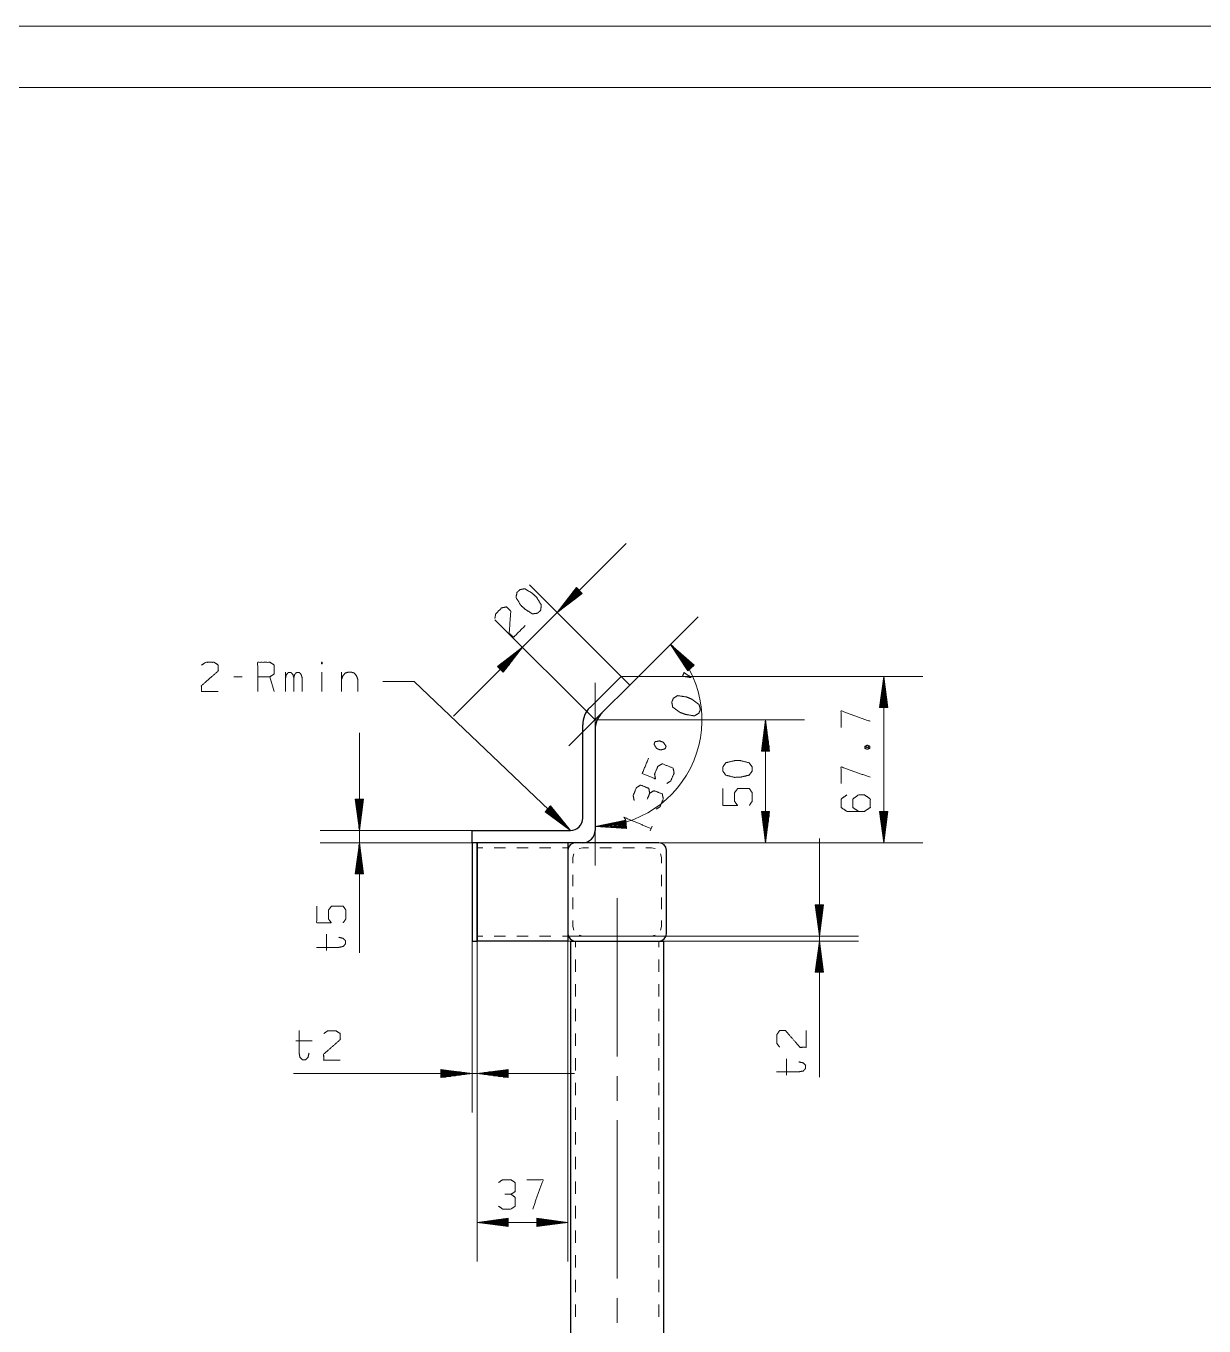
# Model space of a CAD drawing. Header units: millimetres. Extents: x 2210 to 79821, y -19430 to 2344.
# Drawn here: x 6906.3 to 7002.1, y 1684.1 to 1789.8 of the extents above; entities that cross this region are included whole.
import ezdxf

# ---------------------------------------------------------------- set-up
doc = ezdxf.new("R2010")
doc.units = ezdxf.units.MM
doc.layers.add('101', color=7, linetype='Continuous', true_color=0xffffff)

msp = doc.modelspace()

# ---------------------------------------------------------------- linework, layer by layer
at = {"layer": '101', "color": 133, "linetype": 'Continuous', "lineweight": 18}
for p, q in [((7097.92, 1789.82), (6677.92, 1789.82)), ((7092.92, 1784.82), (6702.92, 1784.82))]:
    msp.add_line(p, q, dxfattribs=at)
at = {"layer": '101', "color": 22, "linetype": 'Continuous', "lineweight": 18}
for p, q in [((6941.06, 1733.66), (6955.11, 1747.71)), ((6954.69, 1736.91), (6947.25, 1744.35)), ((6951.06, 1744.13), (6949.5, 1742.1)), ((6951.06, 1744.13), (6951.04, 1744.11)), ((6951.06, 1744.13), (6951.04, 1744.11)), ((6951.53, 1743.66), (6951.06, 1744.13)), ((6949.5, 1742.1), (6951.53, 1743.66)), ((6951.28, 1743.92), (6949.62, 1742.26)), ((6951.31, 1743.88), (6949.65, 1742.22)), ((6951.24, 1743.95), (6949.85, 1742.56)), ((6951.35, 1743.84), (6949.96, 1742.46)), ((6951.21, 1743.99), (6950.09, 1742.87)), ((6951.38, 1743.81), (6950.27, 1742.69)), ((6951.17, 1744.02), (6950.33, 1743.18)), ((6951.13, 1744.06), (6950.57, 1743.49)), ((6951.42, 1743.77), (6950.58, 1742.93)), ((6951.1, 1744.1), (6950.8, 1743.8)), ((6951.46, 1743.74), (6950.89, 1743.17)), ((6951.49, 1743.7), (6951.2, 1743.4)), ((6951.53, 1743.66), (6951.51, 1743.64)), ((6951.53, 1743.66), (6951.51, 1743.64)), ((6952.57, 1733.37), (6944.43, 1741.52)), ((6955.4, 1736.2), (6960.96, 1741.76)), ((6946.67, 1739.27), (6944.64, 1737.71)), ((6944.82, 1737.53), (6946.21, 1738.92)), ((6944.86, 1737.5), (6946.52, 1739.15)), ((6944.89, 1737.46), (6946.55, 1739.12)), ((6945.11, 1737.24), (6946.67, 1739.27)), ((6958.71, 1739.51), (6960.12, 1737.37)), ((6960.63, 1737.81), (6958.71, 1739.51)), ((6960.35, 1737.58), (6958.82, 1739.35)), ((6960.39, 1737.61), (6958.86, 1739.39)), ((6960.32, 1737.54), (6959.03, 1739.03)), ((6960.43, 1737.64), (6959.15, 1739.13)), ((6960.47, 1737.68), (6959.44, 1738.87)), ((6944.68, 1737.67), (6944.97, 1737.97)), ((6944.71, 1737.64), (6945.28, 1738.21)), ((6944.75, 1737.6), (6945.59, 1738.44)), ((6944.78, 1737.57), (6945.9, 1738.68)), ((6944.93, 1737.42), (6946.32, 1738.81)), ((6944.96, 1737.39), (6946.08, 1738.5)), ((6945, 1737.35), (6945.84, 1738.19)), ((6945.04, 1737.32), (6945.6, 1737.88)), ((6960.28, 1737.51), (6959.25, 1738.7)), ((6960.24, 1737.48), (6959.46, 1738.38)), ((6960.2, 1737.44), (6959.67, 1738.05)), ((6960.51, 1737.71), (6959.73, 1738.61)), ((6960.55, 1737.74), (6960.02, 1738.35)), ((6960.12, 1737.37), (6960.63, 1737.81)), ((6960.58, 1737.78), (6960.31, 1738.09)), ((6960.62, 1737.81), (6960.6, 1737.83)), ((6960.62, 1737.81), (6960.6, 1737.83)), ((6944.64, 1737.71), (6944.66, 1737.73)), ((6944.64, 1737.71), (6944.66, 1737.73)), ((6944.64, 1737.71), (6945.11, 1737.24)), ((6945.07, 1737.28), (6945.37, 1737.58)), ((6945.11, 1737.24), (6945.13, 1737.27)), ((6945.11, 1737.24), (6945.13, 1737.27)), ((6954.69, 1736.91), (6979.23, 1736.91)), ((6960.16, 1737.41), (6959.89, 1737.73)), ((6960.12, 1737.38), (6960.1, 1737.4)), ((6960.12, 1737.38), (6960.1, 1737.4)), ((6976.05, 1736.91), (6975.72, 1734.37)), ((6976.03, 1734.37), (6976.03, 1736.72)), ((6976.05, 1723.37), (6976.05, 1736.91)), ((6976.38, 1734.37), (6976.05, 1736.91)), ((6976.08, 1734.37), (6976.08, 1736.72)), ((6935.32, 1736.49), (6937.86, 1736.49)), ((6937.86, 1736.49), (6950.57, 1724.37)), ((6975.92, 1734.37), (6975.92, 1735.94)), ((6975.97, 1734.37), (6975.97, 1736.33)), ((6976.13, 1734.37), (6976.13, 1736.33)), ((6976.18, 1734.37), (6976.18, 1735.94)), ((6975.77, 1734.37), (6975.77, 1734.79)), ((6975.82, 1734.37), (6975.82, 1735.17)), ((6975.87, 1734.37), (6975.87, 1735.56)), ((6976.23, 1734.37), (6976.23, 1735.56)), ((6976.28, 1734.37), (6976.28, 1735.17)), ((6976.33, 1734.37), (6976.33, 1734.79)), ((6975.72, 1734.37), (6975.72, 1734.4)), ((6975.72, 1734.37), (6975.72, 1734.4)), ((6975.72, 1734.37), (6976.38, 1734.37)), ((6976.38, 1734.37), (6976.38, 1734.4)), ((6976.38, 1734.37), (6976.38, 1734.4)), ((6952.57, 1733.37), (6969.61, 1733.37)), ((6966.44, 1733.37), (6966.1, 1730.83)), ((6966.36, 1730.83), (6966.36, 1732.79)), ((6966.41, 1730.83), (6966.41, 1733.18)), ((6966.77, 1730.83), (6966.44, 1733.37)), ((6966.44, 1723.37), (6966.44, 1733.37)), ((6966.46, 1730.83), (6966.46, 1733.18)), ((6966.52, 1730.83), (6966.52, 1732.79)), ((6933.4, 1714.42), (6933.4, 1732.31)), ((6966.21, 1730.83), (6966.21, 1731.64)), ((6966.26, 1730.83), (6966.26, 1732.02)), ((6966.31, 1730.83), (6966.31, 1732.41)), ((6966.57, 1730.83), (6966.57, 1732.41)), ((6966.62, 1730.83), (6966.62, 1732.02)), ((6966.67, 1730.83), (6966.67, 1731.64)), ((6966.1, 1730.83), (6966.77, 1730.83)), ((6966.11, 1730.83), (6966.11, 1730.87)), ((6966.11, 1730.83), (6966.11, 1730.87)), ((6966.16, 1730.83), (6966.16, 1731.25)), ((6966.72, 1730.83), (6966.72, 1731.25)), ((6966.77, 1730.83), (6966.77, 1730.87)), ((6966.77, 1730.83), (6966.77, 1730.87)), ((6933.06, 1726.91), (6933.4, 1724.37)), ((6933.73, 1726.91), (6933.06, 1726.91)), ((6933.07, 1726.91), (6933.07, 1726.88)), ((6933.07, 1726.91), (6933.07, 1726.88)), ((6933.12, 1726.91), (6933.12, 1726.5)), ((6933.17, 1726.91), (6933.17, 1726.11)), ((6933.22, 1726.91), (6933.22, 1725.72)), ((6933.27, 1726.91), (6933.27, 1725.34)), ((6933.32, 1726.91), (6933.32, 1724.95)), ((6933.37, 1726.91), (6933.37, 1724.57)), ((6933.4, 1724.37), (6933.73, 1726.91)), ((6933.42, 1726.91), (6933.42, 1724.57)), ((6933.47, 1726.91), (6933.47, 1724.95)), ((6933.52, 1726.91), (6933.52, 1725.34)), ((6933.58, 1726.91), (6933.58, 1725.72)), ((6933.63, 1726.91), (6933.63, 1726.11)), ((6933.68, 1726.91), (6933.68, 1726.5)), ((6933.73, 1726.91), (6933.73, 1726.88)), ((6933.73, 1726.91), (6933.73, 1726.88)), ((6948.96, 1726.37), (6948.5, 1725.88)), ((6948.75, 1726.14), (6950.45, 1724.52)), ((6948.78, 1726.18), (6950.2, 1724.83)), ((6948.82, 1726.22), (6949.96, 1725.13)), ((6948.86, 1726.26), (6949.72, 1725.43)), ((6948.89, 1726.29), (6949.47, 1725.74)), ((6948.93, 1726.33), (6949.23, 1726.04)), ((6948.96, 1726.37), (6948.98, 1726.34)), ((6948.96, 1726.37), (6948.98, 1726.34)), ((6950.57, 1724.37), (6948.96, 1726.37)), ((6948.5, 1725.89), (6948.53, 1725.87)), ((6948.5, 1725.89), (6948.53, 1725.87)), ((6948.5, 1725.88), (6950.57, 1724.37)), ((6948.54, 1725.92), (6948.84, 1725.64)), ((6948.57, 1725.96), (6949.16, 1725.41)), ((6948.61, 1726), (6949.47, 1725.18)), ((6948.64, 1726.03), (6949.78, 1724.95)), ((6948.68, 1726.07), (6950.1, 1724.72)), ((6948.71, 1726.11), (6950.41, 1724.49)), ((6955.08, 1725.21), (6952.57, 1724.69)), ((6955.09, 1725.1), (6954.29, 1725.04)), ((6955.08, 1725.15), (6954.67, 1725.12)), ((6955.08, 1725.2), (6955.05, 1725.2)), ((6955.08, 1725.2), (6955.05, 1725.2)), ((6955.13, 1724.54), (6955.08, 1725.21)), ((6966.77, 1725.91), (6966.1, 1725.91)), ((6966.1, 1725.91), (6966.44, 1723.37)), ((6966.11, 1725.91), (6966.11, 1725.88)), ((6966.11, 1725.91), (6966.11, 1725.88)), ((6966.16, 1725.91), (6966.16, 1725.5)), ((6966.21, 1725.91), (6966.21, 1725.11)), ((6966.26, 1725.91), (6966.26, 1724.72)), ((6966.31, 1725.91), (6966.31, 1724.34)), ((6966.36, 1725.91), (6966.36, 1723.95)), ((6966.41, 1725.91), (6966.41, 1723.57)), ((6966.44, 1723.37), (6966.77, 1725.91)), ((6966.46, 1725.91), (6966.46, 1723.57)), ((6966.52, 1725.91), (6966.52, 1723.95)), ((6966.57, 1725.91), (6966.57, 1724.34)), ((6966.62, 1725.91), (6966.62, 1724.72)), ((6966.67, 1725.91), (6966.67, 1725.11)), ((6966.72, 1725.91), (6966.72, 1725.5)), ((6966.77, 1725.91), (6966.77, 1725.88)), ((6966.77, 1725.91), (6966.77, 1725.88)), ((6975.72, 1725.91), (6975.72, 1725.88)), ((6975.72, 1725.91), (6976.05, 1723.37)), ((6975.72, 1725.91), (6975.72, 1725.88)), ((6976.38, 1725.91), (6975.72, 1725.91)), ((6975.77, 1725.91), (6975.77, 1725.5)), ((6975.82, 1725.91), (6975.82, 1725.11)), ((6975.87, 1725.91), (6975.87, 1724.72)), ((6975.92, 1725.91), (6975.92, 1724.34)), ((6975.97, 1725.91), (6975.97, 1723.95)), ((6976.03, 1725.91), (6976.03, 1723.57)), ((6976.05, 1723.37), (6976.38, 1725.91)), ((6976.08, 1725.91), (6976.08, 1723.57)), ((6976.13, 1725.91), (6976.13, 1723.95)), ((6976.18, 1725.91), (6976.18, 1724.34)), ((6976.23, 1725.91), (6976.23, 1724.72)), ((6976.28, 1725.91), (6976.28, 1725.11)), ((6976.33, 1725.91), (6976.33, 1725.5)), ((6976.38, 1725.91), (6976.38, 1725.88)), ((6976.38, 1725.91), (6976.38, 1725.88)), ((6942.57, 1724.37), (6930.22, 1724.37)), ((6952.57, 1724.69), (6955.13, 1724.54)), ((6952.57, 1724.37), (6952.57, 1721.51)), ((6955.1, 1724.9), (6952.76, 1724.73)), ((6955.11, 1724.85), (6952.76, 1724.68)), ((6955.1, 1724.95), (6953.14, 1724.81)), ((6955.11, 1724.8), (6953.15, 1724.65)), ((6955.09, 1725), (6953.52, 1724.88)), ((6955.11, 1724.75), (6953.54, 1724.63)), ((6955.09, 1725.05), (6953.9, 1724.96)), ((6955.12, 1724.7), (6953.93, 1724.61)), ((6955.12, 1724.64), (6954.32, 1724.59)), ((6955.12, 1724.59), (6954.71, 1724.56)), ((6955.13, 1724.54), (6955.1, 1724.54)), ((6955.13, 1724.54), (6955.1, 1724.54)), ((6942.57, 1723.37), (6930.22, 1723.37)), ((6933.4, 1723.37), (6933.06, 1720.83)), ((6933.37, 1720.83), (6933.37, 1723.18)), ((6933.73, 1720.83), (6933.4, 1723.37)), ((6933.42, 1720.83), (6933.42, 1723.18)), ((6942.57, 1723.37), (6979.23, 1723.37)), ((6951.57, 1723.37), (6969.61, 1723.37)), ((6970.82, 1704.29), (6970.82, 1723.71)), ((6933.22, 1720.83), (6933.22, 1722.02)), ((6933.27, 1720.83), (6933.27, 1722.41)), ((6933.32, 1720.83), (6933.32, 1722.79)), ((6933.47, 1720.83), (6933.47, 1722.79)), ((6933.52, 1720.83), (6933.52, 1722.41)), ((6933.58, 1720.83), (6933.58, 1722.02)), ((6933.07, 1720.83), (6933.07, 1720.87)), ((6933.07, 1720.83), (6933.07, 1720.87)), ((6933.12, 1720.83), (6933.12, 1721.25)), ((6933.17, 1720.83), (6933.17, 1721.64)), ((6933.63, 1720.83), (6933.63, 1721.64)), ((6933.68, 1720.83), (6933.68, 1721.25)), ((6933.73, 1720.83), (6933.73, 1720.87)), ((6933.73, 1720.83), (6933.73, 1720.87)), ((6933.06, 1720.83), (6933.73, 1720.83)), ((6971.15, 1718.31), (6970.48, 1718.31)), ((6970.48, 1718.31), (6970.82, 1715.77)), ((6970.49, 1718.31), (6970.49, 1718.28)), ((6970.49, 1718.31), (6970.49, 1718.28)), ((6970.54, 1718.31), (6970.54, 1717.9)), ((6970.59, 1718.31), (6970.59, 1717.51)), ((6970.64, 1718.31), (6970.64, 1717.12)), ((6970.69, 1718.31), (6970.69, 1716.74)), ((6970.74, 1718.31), (6970.74, 1716.35)), ((6970.79, 1718.31), (6970.79, 1715.97)), ((6970.82, 1715.77), (6971.15, 1718.31)), ((6970.84, 1718.31), (6970.84, 1715.97)), ((6970.89, 1718.31), (6970.89, 1716.35)), ((6970.94, 1718.31), (6970.94, 1716.74)), ((6971, 1718.31), (6971, 1717.12)), ((6971.05, 1718.31), (6971.05, 1717.51)), ((6971.1, 1718.31), (6971.1, 1717.9)), ((6971.15, 1718.31), (6971.15, 1718.28)), ((6971.15, 1718.31), (6971.15, 1718.28)), ((6942.57, 1715.97), (6942.57, 1701.42)), ((6942.97, 1715.97), (6942.97, 1701.42)), ((6950.37, 1715.77), (6973.99, 1715.77)), ((6942.97, 1715.37), (6942.97, 1689.31)), ((6950.37, 1715.37), (6950.37, 1689.31)), ((6950.37, 1715.37), (6973.99, 1715.37)), ((6970.82, 1715.37), (6970.48, 1712.83)), ((6970.74, 1712.83), (6970.74, 1714.79)), ((6970.79, 1712.83), (6970.79, 1715.18)), ((6971.15, 1712.83), (6970.82, 1715.37)), ((6970.84, 1712.83), (6970.84, 1715.18)), ((6970.89, 1712.83), (6970.89, 1714.79)), ((6970.59, 1712.83), (6970.59, 1713.64)), ((6970.64, 1712.83), (6970.64, 1714.02)), ((6970.69, 1712.83), (6970.69, 1714.41)), ((6970.94, 1712.83), (6970.94, 1714.41)), ((6971, 1712.83), (6971, 1714.02)), ((6971.05, 1712.83), (6971.05, 1713.64)), ((6970.48, 1712.83), (6971.15, 1712.83)), ((6970.49, 1712.83), (6970.49, 1712.87)), ((6970.49, 1712.83), (6970.49, 1712.87)), ((6970.54, 1712.83), (6970.54, 1713.25)), ((6971.1, 1712.83), (6971.1, 1713.25)), ((6971.15, 1712.83), (6971.15, 1712.87)), ((6971.15, 1712.83), (6971.15, 1712.87)), ((6928.05, 1704.59), (6950.91, 1704.59)), ((6942.57, 1704.59), (6940.03, 1704.93)), ((6940.03, 1704.93), (6940.03, 1704.26)), ((6940.03, 1704.92), (6940.06, 1704.92)), ((6940.03, 1704.92), (6940.06, 1704.92)), ((6940.03, 1704.87), (6940.45, 1704.87)), ((6940.03, 1704.82), (6940.83, 1704.82)), ((6940.03, 1704.77), (6941.22, 1704.77)), ((6940.03, 1704.72), (6941.61, 1704.72)), ((6940.03, 1704.67), (6941.99, 1704.67)), ((6940.03, 1704.62), (6942.38, 1704.62)), ((6940.03, 1704.26), (6942.57, 1704.59)), ((6940.03, 1704.57), (6942.38, 1704.57)), ((6940.03, 1704.52), (6941.99, 1704.52)), ((6940.03, 1704.47), (6941.61, 1704.47)), ((6940.03, 1704.42), (6941.22, 1704.42)), ((6940.03, 1704.36), (6940.83, 1704.36)), ((6940.03, 1704.31), (6940.45, 1704.31)), ((6940.03, 1704.26), (6940.06, 1704.26)), ((6940.03, 1704.26), (6940.06, 1704.26)), ((6945.51, 1704.93), (6942.97, 1704.59)), ((6942.97, 1704.59), (6945.51, 1704.26)), ((6945.51, 1704.62), (6943.16, 1704.62)), ((6945.51, 1704.57), (6943.16, 1704.57)), ((6945.51, 1704.67), (6943.55, 1704.67)), ((6945.51, 1704.52), (6943.55, 1704.52)), ((6945.51, 1704.72), (6943.94, 1704.72)), ((6945.51, 1704.47), (6943.94, 1704.47)), ((6945.51, 1704.77), (6944.32, 1704.77)), ((6945.51, 1704.42), (6944.32, 1704.42)), ((6945.51, 1704.82), (6944.71, 1704.82)), ((6945.51, 1704.36), (6944.71, 1704.36)), ((6945.51, 1704.87), (6945.09, 1704.87)), ((6945.51, 1704.31), (6945.09, 1704.31)), ((6945.51, 1704.92), (6945.48, 1704.92)), ((6945.51, 1704.92), (6945.48, 1704.92)), ((6945.51, 1704.26), (6945.48, 1704.26)), ((6945.51, 1704.26), (6945.48, 1704.26)), ((6945.51, 1704.26), (6945.51, 1704.93)), ((6945.51, 1692.82), (6942.97, 1692.48)), ((6942.97, 1692.48), (6945.51, 1692.15)), ((6942.97, 1692.48), (6950.37, 1692.48)), ((6945.51, 1692.51), (6943.16, 1692.51)), ((6945.51, 1692.46), (6943.16, 1692.46)), ((6945.51, 1692.56), (6943.55, 1692.56)), ((6945.51, 1692.41), (6943.55, 1692.41)), ((6945.51, 1692.61), (6943.94, 1692.61)), ((6945.51, 1692.36), (6943.94, 1692.36)), ((6945.51, 1692.66), (6944.32, 1692.66)), ((6945.51, 1692.3), (6944.32, 1692.3)), ((6945.51, 1692.71), (6944.71, 1692.71)), ((6945.51, 1692.76), (6945.09, 1692.76)), ((6945.51, 1692.81), (6945.48, 1692.81)), ((6945.51, 1692.81), (6945.48, 1692.81)), ((6945.51, 1692.15), (6945.51, 1692.82)), ((6950.37, 1692.48), (6947.83, 1692.82)), ((6947.83, 1692.82), (6947.83, 1692.15)), ((6947.83, 1692.81), (6947.86, 1692.81)), ((6947.83, 1692.81), (6947.86, 1692.81)), ((6947.83, 1692.76), (6948.25, 1692.76)), ((6947.83, 1692.71), (6948.63, 1692.71)), ((6947.83, 1692.66), (6949.02, 1692.66)), ((6947.83, 1692.61), (6949.41, 1692.61)), ((6947.83, 1692.56), (6949.79, 1692.56)), ((6947.83, 1692.51), (6950.18, 1692.51)), ((6947.83, 1692.15), (6950.37, 1692.48)), ((6947.83, 1692.46), (6950.18, 1692.46)), ((6947.83, 1692.41), (6949.79, 1692.41)), ((6947.83, 1692.36), (6949.41, 1692.36)), ((6947.83, 1692.3), (6949.02, 1692.3)), ((6945.51, 1692.25), (6944.71, 1692.25)), ((6945.51, 1692.2), (6945.09, 1692.2)), ((6945.51, 1692.15), (6945.48, 1692.15)), ((6945.51, 1692.15), (6945.48, 1692.15)), ((6947.83, 1692.25), (6948.63, 1692.25)), ((6947.83, 1692.2), (6948.25, 1692.2)), ((6947.83, 1692.15), (6947.86, 1692.15)), ((6947.83, 1692.15), (6947.86, 1692.15))]:
    msp.add_line(p, q, dxfattribs=at)
at = {"layer": '101', "color": 72, "linetype": 'Continuous', "lineweight": 18}
for p, q in [((6923.86, 1736.88), (6923.18, 1736.88)), ((6926.47, 1735.68), (6926.13, 1736.88)), ((6927.4, 1735.68), (6927.4, 1737.25)), ((6930.35, 1737.25), (6930.35, 1735.68)), ((6931.95, 1737.25), (6931.95, 1735.68)), ((6974.51, 1731.06), (6974.93, 1731.22)), ((6957.04, 1724.33), (6957.21, 1724.72)), ((6930.73, 1714.6), (6930.73, 1715.92)), ((6928.23, 1707.26), (6929.56, 1707.26)), ((6968.15, 1704.47), (6968.15, 1705.79))]:
    msp.add_line(p, q, dxfattribs=at)
at = {"layer": '101', "color": 92, "linetype": 'Continuous', "lineweight": 25}
for p, q in [((6952.16, 1734.37), (6954.69, 1736.91)), ((6954.69, 1736.91), (6955.4, 1736.2)), ((6955.4, 1736.2), (6953.16, 1733.96)), ((6951.57, 1725.37), (6951.57, 1732.96)), ((6952.57, 1732.54), (6952.57, 1724.37)), ((6942.57, 1724.37), (6950.57, 1724.37)), ((6942.57, 1723.37), (6942.57, 1724.37)), ((6950.97, 1723.37), (6942.57, 1723.37)), ((6950.57, 1715.37), (6950.57, 1564.97)), ((6958.17, 1564.97), (6958.17, 1715.37))]:
    msp.add_line(p, q, dxfattribs=at)
at = {"layer": '101', "color": 151, "linetype": 'Continuous', "lineweight": 18}
for p, q in [((6952.57, 1732.54), (6952.57, 1736.37)), ((6953.16, 1733.96), (6950.45, 1731.25)), ((6954.37, 1702.38), (6954.37, 1704.38)), ((6954.37, 1687.91), (6954.37, 1700.79)), ((6954.37, 1684.32), (6954.37, 1686.32))]:
    msp.add_line(p, q, dxfattribs=at)
at = {"layer": '101', "color": 53, "linetype": 'Continuous', "lineweight": 18}
for p, q in [((6942.97, 1722.97), (6943.43, 1722.97)), ((6944.36, 1722.97), (6945.28, 1722.97)), ((6946.21, 1722.97), (6947.13, 1722.97)), ((6948.06, 1722.97), (6948.98, 1722.97)), ((6949.91, 1722.97), (6950.37, 1722.97)), ((6951.27, 1722.89), (6951.57, 1722.97)), ((6952.04, 1722.97), (6951.57, 1722.97)), ((6953.9, 1722.97), (6952.97, 1722.97)), ((6955.77, 1722.97), (6954.84, 1722.97)), ((6957.17, 1722.97), (6956.7, 1722.97)), ((6957.47, 1722.89), (6957.17, 1722.97)), ((6950.77, 1722.17), (6950.85, 1722.47)), ((6950.77, 1722.17), (6950.77, 1721.71)), ((6957.97, 1722.17), (6957.89, 1722.47)), ((6957.97, 1721.71), (6957.97, 1722.17)), ((6950.77, 1720.77), (6950.77, 1719.84)), ((6957.97, 1719.84), (6957.97, 1720.77)), ((6950.77, 1718.91), (6950.77, 1717.97)), ((6957.97, 1717.97), (6957.97, 1718.91)), ((6950.77, 1717.04), (6950.77, 1716.57)), ((6957.97, 1716.57), (6957.97, 1717.04)), ((6943.43, 1715.77), (6942.97, 1715.77)), ((6945.28, 1715.77), (6944.36, 1715.77)), ((6947.13, 1715.77), (6946.21, 1715.77)), ((6948.98, 1715.77), (6948.06, 1715.77)), ((6950.37, 1715.77), (6949.91, 1715.77)), ((6950.77, 1716.57), (6950.85, 1716.27)), ((6951.27, 1715.85), (6951.57, 1715.77)), ((6951.57, 1715.77), (6952.04, 1715.77)), ((6952.97, 1715.77), (6953.9, 1715.77)), ((6954.84, 1715.77), (6955.77, 1715.77)), ((6956.7, 1715.77), (6957.17, 1715.77)), ((6957.47, 1715.85), (6957.17, 1715.77)), ((6957.97, 1716.57), (6957.89, 1716.27)), ((6950.97, 1715.37), (6950.97, 1714.87)), ((6957.77, 1714.87), (6957.77, 1715.37)), ((6950.97, 1713.87), (6950.97, 1712.87)), ((6957.77, 1712.87), (6957.77, 1713.87)), ((6950.97, 1711.86), (6950.97, 1710.86)), ((6957.77, 1710.86), (6957.77, 1711.86)), ((6950.97, 1709.86), (6950.97, 1708.86)), ((6957.77, 1708.86), (6957.77, 1709.86)), ((6950.97, 1707.85), (6950.97, 1706.85)), ((6957.77, 1706.85), (6957.77, 1707.85)), ((6950.97, 1705.85), (6950.97, 1704.85)), ((6957.77, 1704.85), (6957.77, 1705.85)), ((6950.97, 1703.84), (6950.97, 1702.84)), ((6957.77, 1702.84), (6957.77, 1703.84)), ((6950.97, 1701.84), (6950.97, 1700.83)), ((6957.77, 1700.83), (6957.77, 1701.84)), ((6950.97, 1699.83), (6950.97, 1698.83)), ((6957.77, 1698.83), (6957.77, 1699.83)), ((6950.97, 1697.83), (6950.97, 1696.82)), ((6957.77, 1696.82), (6957.77, 1697.83)), ((6950.97, 1695.82), (6950.97, 1694.82)), ((6957.77, 1694.82), (6957.77, 1695.82)), ((6950.97, 1693.82), (6950.97, 1692.81)), ((6957.77, 1692.81), (6957.77, 1693.82)), ((6950.97, 1691.81), (6950.97, 1690.81)), ((6957.77, 1690.81), (6957.77, 1691.81)), ((6950.97, 1689.81), (6950.97, 1688.8)), ((6957.77, 1688.8), (6957.77, 1689.81)), ((6950.97, 1687.8), (6950.97, 1686.8)), ((6957.77, 1686.8), (6957.77, 1687.8)), ((6950.97, 1685.79), (6950.97, 1684.79)), ((6957.77, 1684.79), (6957.77, 1685.79))]:
    msp.add_line(p, q, dxfattribs=at)
at = {"layer": '101', "color": 72, "linetype": 'Continuous', "lineweight": 25}
for p, q in [((6957.77, 1723.37), (6950.97, 1723.37)), ((6942.57, 1722.77), (6942.57, 1715.97)), ((6942.97, 1715.97), (6942.97, 1722.77)), ((6942.97, 1722.77), (6942.97, 1715.97)), ((6950.37, 1722.77), (6950.37, 1715.97)), ((6958.37, 1715.97), (6958.37, 1722.77)), ((6942.57, 1715.37), (6942.97, 1715.37)), ((6950.37, 1715.37), (6942.97, 1715.37)), ((6950.97, 1715.37), (6957.77, 1715.37))]:
    msp.add_line(p, q, dxfattribs=at)
at = {"layer": '101', "color": 22, "linetype": 'Continuous', "lineweight": 18}
msp.add_arc((6952.57, 1733.37), 8.69, 270, 45, dxfattribs=at)
at = {"layer": '101', "color": 92, "linetype": 'Continuous', "lineweight": 25}
for centre, radius, start, end in [((6953.57, 1732.96), 2, 135, 180), ((6954.57, 1732.54), 2, 135, 180), ((6950.57, 1725.37), 1, 270, 0), ((6951.57, 1724.37), 1, 270, 0)]:
    msp.add_arc(centre, radius, start, end, dxfattribs=at)
at = {"layer": '101', "color": 72, "linetype": 'Continuous', "lineweight": 25}
for centre, start, end in [((6950.97, 1722.77), 90, 180), ((6957.77, 1722.77), 0, 90), ((6950.97, 1715.97), 180, 270), ((6957.77, 1715.97), 270, 0)]:
    msp.add_arc(centre, 0.6, start, end, dxfattribs=at)
at = {"layer": '101', "color": 72, "linetype": 'Continuous', "lineweight": 18}
for points, knots in [([(6948.14, 1742.28), (6948.2, 1742.7), (6947.83, 1743.32), (6947.49, 1743.65), (6946.85, 1744.04), (6946.46, 1743.96), (6946.22, 1743.73), (6946.14, 1743.33), (6946.53, 1742.69), (6946.88, 1742.37), (6947.49, 1741.99), (6947.9, 1742.05), (6948.14, 1742.28)], [0, 0, 0.067525, 0.183971, 0.260584, 0.380942, 0.44614, 0.500305, 0.565503, 0.68586, 0.762528, 0.878307, 0.945835, 1, 1]), ([(6944.42, 1741.61), (6944.49, 1741.99), (6944.97, 1742.48), (6945.37, 1742.56), (6945.71, 1742.22), (6945.59, 1740.41), (6945.94, 1740.09), (6946.89, 1741.04)], [0, 0, 0.069692, 0.192979, 0.265273, 0.350226, 0.674742, 0.759752, 1, 1]), ([(6920.57, 1737.83), (6920.89, 1738.05), (6921.58, 1738.05), (6921.92, 1737.83), (6921.92, 1737.35), (6920.55, 1736.15), (6920.57, 1735.68), (6921.92, 1735.68)], [0, 0, 0.069694, 0.192979, 0.265274, 0.350226, 0.674741, 0.759752, 1, 1]), ([(6925.13, 1735.68), (6925.13, 1738.05), (6926.13, 1738.05), (6926.47, 1737.83), (6926.47, 1737.1), (6926.13, 1736.88), (6925.13, 1736.88)], [0, 0, 0.40095, 0.571033, 0.639277, 0.761673, 0.829918, 1, 1]), ([(6930.35, 1737.9), (6930.39, 1738), (6930.35, 1738.08), (6930.31, 1738), (6930.35, 1737.9)], [0, 0, 0.280614, 0.5, 0.719386, 1, 1]), ([(6927.4, 1736.78), (6927.46, 1737.05), (6927.63, 1737.23), (6927.83, 1737.23), (6928, 1737.05), (6928.07, 1736.78), (6928.07, 1735.68)], [0, 0, 0.11888, 0.224458, 0.306986, 0.412564, 0.533089, 1, 1]), ([(6928.07, 1736.78), (6928.13, 1737.05), (6928.3, 1737.23), (6928.52, 1737.23), (6928.67, 1737.05), (6928.75, 1736.78), (6928.75, 1735.68)], [0, 0, 0.118606, 0.22394, 0.313763, 0.413918, 0.534165, 1, 1]), ([(6931.95, 1736.65), (6932.06, 1736.95), (6932.26, 1737.18), (6932.5, 1737.25), (6932.73, 1737.25), (6932.98, 1737.18), (6933.17, 1736.95), (6933.28, 1736.65), (6933.28, 1735.68)], [0, 0, 0.107751, 0.208451, 0.296012, 0.373822, 0.461383, 0.562082, 0.669831, 1, 1]), ([(6960.4, 1736.81), (6959.68, 1736.91), (6959.81, 1737.22), (6960.4, 1736.81)], [0, 0, 0.406596, 0.595725, 1, 1]), ([(6961.14, 1734.21), (6961.03, 1734.62), (6960.45, 1735.05), (6960.01, 1735.23), (6959.28, 1735.34), (6958.94, 1735.12), (6958.81, 1734.81), (6958.89, 1734.41), (6959.49, 1733.97), (6959.94, 1733.81), (6960.65, 1733.69), (6961.01, 1733.9), (6961.14, 1734.21)], [0, 0, 0.067525, 0.183969, 0.26058, 0.380941, 0.44614, 0.500304, 0.565501, 0.68586, 0.762527, 0.878309, 0.945835, 1, 1]), ([(6974.96, 1733.25), (6972.58, 1734.1), (6972.58, 1732.75)], [0, 0, 0.65247, 1, 1]), ([(6958.27, 1731.01), (6958.35, 1731.22), (6958.13, 1731.54), (6957.83, 1731.66), (6957.45, 1731.59), (6957.37, 1731.38), (6957.58, 1731.04), (6957.88, 1730.92), (6958.27, 1731.01)], [0, 0, 0.085682, 0.2304, 0.351589, 0.496298, 0.581973, 0.730392, 0.851581, 1, 1]), ([(6974.93, 1731.06), (6974.93, 1731.22), (6974.71, 1731.31), (6974.51, 1731.22), (6974.51, 1731.06), (6974.71, 1730.97), (6974.93, 1731.06), (6974.51, 1731.22)], [0, 0, 0.093978, 0.236781, 0.365956, 0.459934, 0.589109, 0.731912, 1, 1]), ([(6958.4, 1728.18), (6958.73, 1728.41), (6959, 1729.04), (6958.92, 1729.44), (6958.04, 1729.8), (6957.68, 1729.59), (6957.41, 1728.95), (6957.49, 1728.56), (6956.41, 1729.01), (6956.93, 1730.26)], [0, 0, 0.062228, 0.168346, 0.230573, 0.376816, 0.441265, 0.547382, 0.609609, 0.79049, 1, 1]), ([(6965.35, 1729.54), (6965.1, 1729.88), (6964.4, 1730.05), (6963.92, 1730.05), (6963.2, 1729.88), (6962.97, 1729.54), (6962.97, 1729.2), (6963.2, 1728.87), (6963.92, 1728.69), (6964.4, 1728.71), (6965.1, 1728.87), (6965.35, 1729.2), (6965.35, 1729.54)], [0, 0, 0.067526, 0.183973, 0.260584, 0.380943, 0.446143, 0.500306, 0.565505, 0.685865, 0.762528, 0.878311, 0.945837, 1, 1]), ([(6974.96, 1728.7), (6972.58, 1729.54), (6972.58, 1728.2)], [0, 0, 0.65247, 1, 1]), ([(6957.02, 1727.4), (6956.94, 1727.8), (6956.27, 1728.07), (6955.93, 1727.85), (6955.67, 1727.21), (6955.75, 1726.82)], [0, 0, 0.153878, 0.429859, 0.58373, 0.846122, 1, 1]), ([(6957.53, 1726.1), (6957.86, 1726.3), (6958.12, 1726.94), (6958.04, 1727.34), (6957.37, 1727.61), (6957.02, 1727.4), (6956.82, 1726.93)], [0, 0, 0.124116, 0.343686, 0.472442, 0.703374, 0.836729, 1, 1]), ([(6965.12, 1726.41), (6965.35, 1726.75), (6965.35, 1727.44), (6965.12, 1727.78), (6964.17, 1727.78), (6963.92, 1727.44), (6963.92, 1726.75), (6964.15, 1726.41), (6962.97, 1726.41), (6962.97, 1727.78)], [0, 0, 0.062229, 0.168345, 0.230572, 0.376816, 0.441264, 0.547379, 0.609608, 0.79049, 1, 1]), ([(6974.01, 1725.92), (6973.53, 1726.24), (6973.53, 1726.93), (6974.01, 1727.27), (6974.48, 1727.27), (6974.96, 1726.93), (6974.96, 1726.24), (6974.48, 1725.92), (6973.06, 1725.92), (6972.58, 1726.24), (6972.58, 1726.93), (6973.06, 1727.27)], [0, 0, 0.076962, 0.169762, 0.248072, 0.312019, 0.390329, 0.48313, 0.560091, 0.751928, 0.828889, 0.921689, 1, 1]), ([(6955.06, 1725.23), (6954.93, 1725.44), (6957.12, 1724.53)], [0, 0, 0.09349, 1, 1]), ([(6932.08, 1716.86), (6932.31, 1717.19), (6932.31, 1717.88), (6932.08, 1718.22), (6931.13, 1718.22), (6930.88, 1717.88), (6930.88, 1717.19), (6931.11, 1716.86), (6929.93, 1716.86), (6929.93, 1718.22)], [0, 0, 0.062227, 0.168342, 0.230571, 0.376815, 0.441267, 0.547382, 0.609609, 0.79049, 1, 1]), ([(6931.73, 1715.68), (6932.08, 1715.59), (6932.28, 1715.39), (6932.28, 1715.15), (6932.08, 1714.93), (6931.73, 1714.86), (6929.91, 1714.86)], [0, 0, 0.107411, 0.190399, 0.264024, 0.35076, 0.457004, 1, 1]), ([(6929.31, 1706.26), (6929.22, 1705.91), (6929.03, 1705.71), (6928.78, 1705.71), (6928.57, 1705.91), (6928.5, 1706.26), (6928.5, 1708.09)], [0, 0, 0.107405, 0.190391, 0.264021, 0.350754, 0.456994, 1, 1]), ([(6930.51, 1707.84), (6930.82, 1708.06), (6931.51, 1708.06), (6931.85, 1707.84), (6931.85, 1707.36), (6930.49, 1706.16), (6930.51, 1705.69), (6931.85, 1705.69)], [0, 0, 0.069694, 0.192978, 0.265273, 0.350228, 0.674739, 0.759753, 1, 1]), ([(6967.58, 1706.74), (6967.35, 1707.06), (6967.35, 1707.75), (6967.58, 1708.09), (6968.05, 1708.09), (6969.25, 1706.72), (6969.73, 1706.74), (6969.73, 1708.09)], [0, 0, 0.069694, 0.192978, 0.265273, 0.350228, 0.674739, 0.759753, 1, 1]), ([(6969.15, 1705.54), (6969.5, 1705.46), (6969.7, 1705.26), (6969.7, 1705.01), (6969.5, 1704.8), (6969.15, 1704.73), (6967.32, 1704.73)], [0, 0, 0.107409, 0.190397, 0.264021, 0.350756, 0.457001, 1, 1]), ([(6945.74, 1694.77), (6946.07, 1695), (6946.07, 1695.72), (6945.74, 1695.95), (6945.05, 1695.95), (6944.71, 1695.72)], [0, 0, 0.153872, 0.429851, 0.583722, 0.846128, 1, 1]), ([(6947.5, 1693.57), (6948.35, 1695.95), (6947.01, 1695.95)], [0, 0, 0.65247, 1, 1]), ([(6944.73, 1693.8), (6945.05, 1693.57), (6945.74, 1693.57), (6946.07, 1693.8), (6946.07, 1694.52), (6945.74, 1694.77), (6945.22, 1694.77)], [0, 0, 0.124118, 0.343691, 0.472446, 0.703377, 0.836727, 1, 1])]:
    msp.add_open_spline(points, degree=1, knots=knots, dxfattribs=at)
at = {"layer": '101', "color": 72, "linetype": 'Continuous', "lineweight": 25}
for points in [[(6942.57, 1723.37), (6942.57, 1722.77)], [(6942.97, 1723.37), (6942.97, 1722.77)], [(6942.97, 1722.77), (6942.97, 1723.37)], [(6950.37, 1723.37), (6950.37, 1722.77)], [(6942.57, 1715.97), (6942.57, 1715.37)], [(6942.97, 1715.97), (6942.97, 1715.37)], [(6942.97, 1715.37), (6942.97, 1715.97)], [(6950.37, 1715.97), (6950.37, 1715.37)]]:
    msp.add_open_spline(points, degree=1, dxfattribs=at)
at = {"layer": '101', "color": 151, "linetype": 'Continuous', "lineweight": 18}
msp.add_open_spline([(6954.37, 1705.97), (6954.37, 1715.67), (6954.37, 1718.85)], degree=1, knots=[0, 0, 0.753446, 1, 1], dxfattribs=at)
at = {"layer": '101', "color": 92, "linetype": 'Continuous', "lineweight": 25}
for points in [[(6950.57, 1715.37), (6950.97, 1715.37)], [(6957.77, 1715.37), (6958.17, 1715.37)]]:
    msp.add_open_spline(points, degree=1, dxfattribs=at)

doc.saveas('drawing.dxf')
